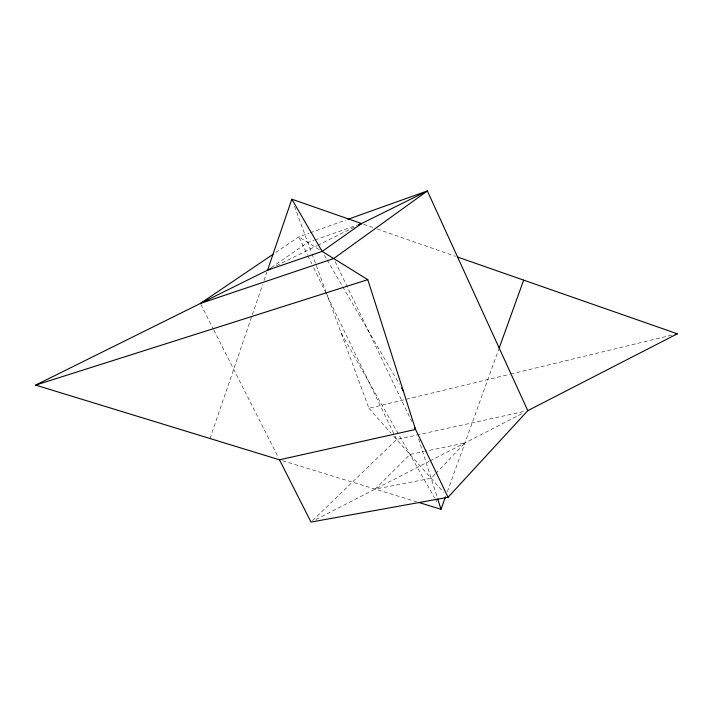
<?xml version="1.0" encoding="UTF-8"?>
<svg xmlns="http://www.w3.org/2000/svg" width="713" height="713" viewBox="0 0 713 713"><rect width="100%" height="100%" fill="white"/><g stroke="black" fill="none" stroke-linecap="round" stroke-linejoin="round"><path stroke-width="0.53" stroke-dasharray="3.56 2.67" d="M210.005 438.513L251.983 315.743M252.34 314.709L262.607 284.656M264.024 280.512L266.858 272.214M447.372 491.658L498.797 349.085M434.975 474.261L431.133 478.28L375.145 489.1L409.957 454.457L423.977 451.525M435.75 473.459L464.938 442.951L425.055 451.302M312.597 520.517L396.624 439.458L524.536 411.374M271.225 267.633L307.784 242.473L313.996 240.29M275.771 252.429L298.765 236.876L309.219 233.142M315.93 519.527L428.941 461.454M429.912 460.955L522.879 413.184M276.412 265.762L316.724 245.78M317.722 245.29L354.611 227.001M310.262 232.768L345.814 220.067M315.03 239.924L357.454 224.996M326.233 292.517L368.915 408.291L509.608 374.316M510.686 374.049L673.019 334.843M282.633 460.758L416.588 501.792M363.675 224.265L373.068 227.545M377.239 229.007L455.5 256.332M319.388 249.657L298.765 236.876L307.437 254.835M368.915 408.291L390.786 432.898M393.71 436.178L443.638 492.335M324.406 255.209L326.625 259.024M327.178 259.987L342.16 285.753M342.712 286.706L399.351 384.129M341.215 333.14L434.484 497.736M435.028 498.699L437.755 503.503M200.87 304.442L213.294 328.996M213.793 329.976L278.498 457.844M307.918 255.833L311.777 263.81M313.702 267.803L396.624 439.458M335.172 261.555L411.74 421.472M294.487 206.396L311.634 252.892M312.018 253.935L325.85 291.474M418.576 438.905L437.399 497.906"/><path stroke-width="1.07" d="M291.831 199.185L267.571 270.147L322.187 251.395L361.589 223.543L291.831 199.185L322.187 251.395L367.792 279.656L415.563 429.458L279.487 459.796L35.65 385.109L270.521 268.685M418.709 502.442L441.017 509.278L445.509 496.836M499.171 348.042L523.663 280.138M279.487 459.796L310.993 522.068L448.049 497.3L527.789 410.652L677.35 333.8L457.586 257.063M273.017 254.3L200.371 303.453L333.737 258.552L427.363 190.932L527.789 410.652M358.594 225.023L427.363 190.932L347.899 219.319M358.487 224.631L361.589 223.543M35.65 385.109L367.792 279.656M675.184 334.317L677.35 333.8M401.579 387.952L403.246 390.822M414.609 427.461L448.049 497.3M437.729 498.94L441.017 509.278"/></g></svg>
